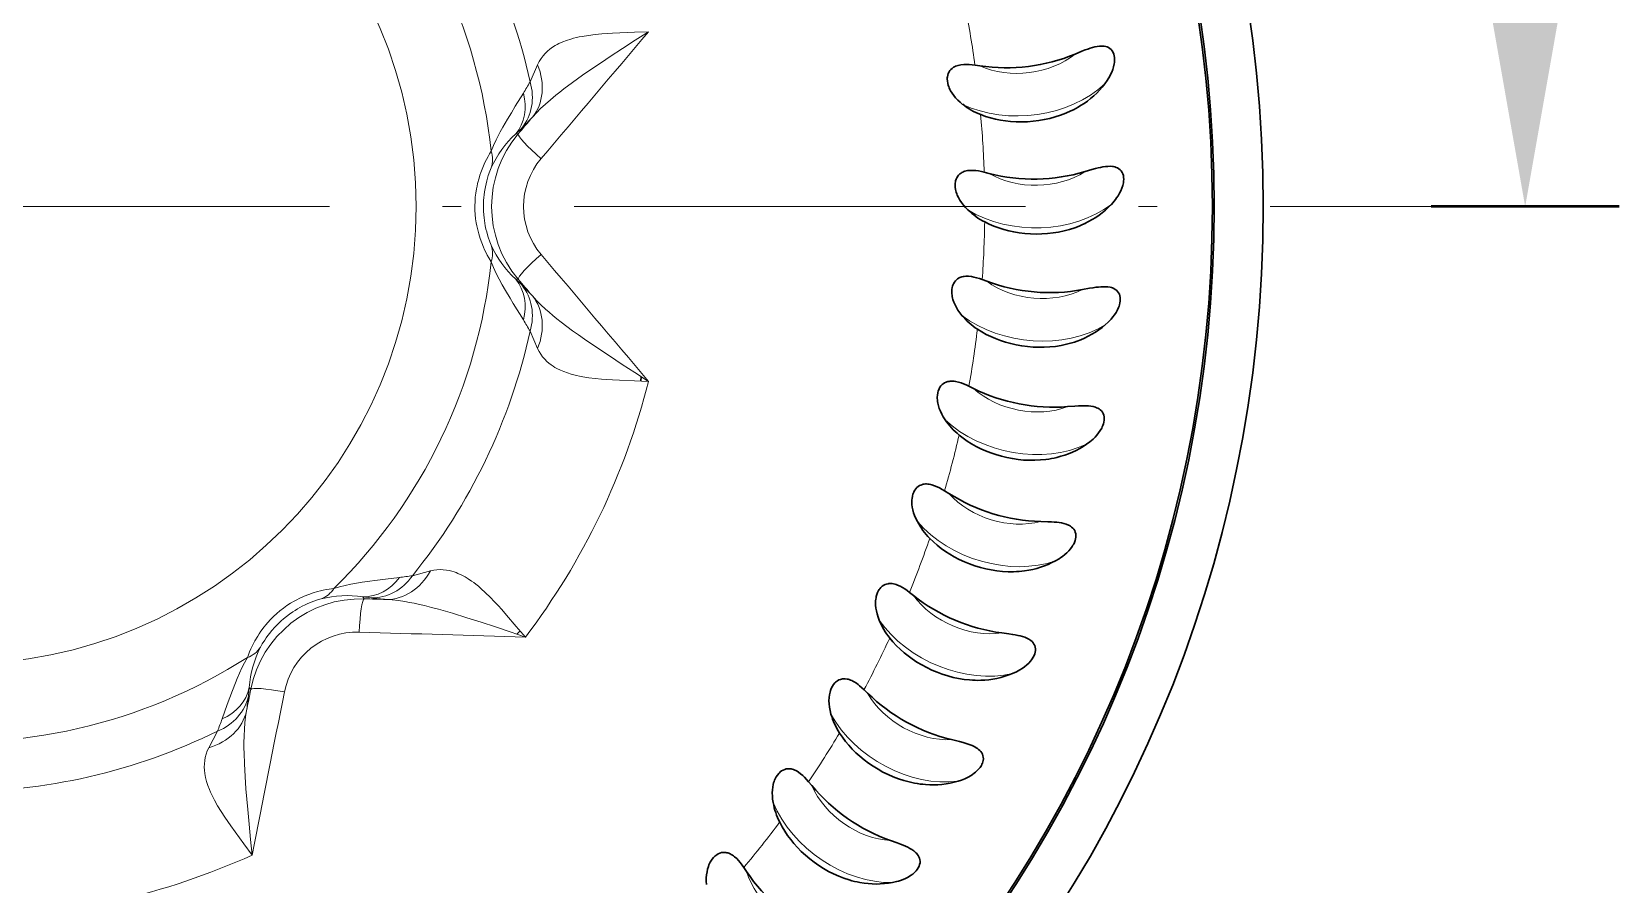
# Model space of a CAD drawing. Extents: x 0 to 297, y 0 to 529.
# Drawn here: x 155.75 to 197.95, y 476.68 to 499.33 of the extents above; entities that cross this region are included whole.
import ezdxf

# ---------------------------------------------------------------- set-up
doc = ezdxf.new("R2010")
doc.units = 0
doc.linetypes.add('DASHDOT', pattern=[18.5, 12, -3, 0.5, -3])

msp = doc.modelspace()

# ---------------------------------------------------------------- linework, layer by layer
at = {"color": 7, "lineweight": 13, "ltscale": 0.012494}
for p, q in [((169.197, 498.457), (168.999, 497.999)), ((168.999, 491.375), (169.197, 490.917)), ((165.87, 484.878), (166.352, 485.008)), ((160.457, 480.307), (160.691, 480.748))]:
    msp.add_line(p, q, dxfattribs=at)
at = {"color": 7, "lineweight": 30, "ltscale": 0.003281}
for p, q in [((180.826, 498.445), (180.956, 498.426)), ((181.071, 495.6), (181.198, 495.568)), ((181.017, 492.746), (181.14, 492.701)), ((180.665, 489.913), (180.783, 489.855)), ((180.019, 487.132), (180.13, 487.062)), ((179.086, 484.434), (179.189, 484.353)), ((177.876, 481.848), (177.97, 481.757)), ((176.402, 479.403), (176.486, 479.302)), ((174.68, 477.125), (174.754, 477.016))]:
    msp.add_line(p, q, dxfattribs=at)
at = {"color": 7, "lineweight": 13, "ltscale": 0.00558}
for p, q in [((168.776, 496.771), (168.616, 496.615)), ((168.616, 492.759), (168.776, 492.603))]:
    msp.add_line(p, q, dxfattribs=at)
at = {"color": 7, "lineweight": 13, "ltscale": 0.001646}
for p, q in [((168.682, 496.615), (168.616, 496.615)), ((168.682, 492.759), (168.616, 492.759))]:
    msp.add_line(p, q, dxfattribs=at)
at = {"color": 7, "linetype": 'DASHDOT', "lineweight": 13}
msp.add_line((114.671, 494.687), (192.951, 494.687), dxfattribs=at)
at = {"color": 7, "lineweight": 50, "ltscale": 0.125}
msp.add_line((197.951, 494.687), (192.951, 494.687), dxfattribs=at)
at = {"color": 7, "lineweight": 30, "ltscale": 0.002961}
msp.add_line((171.953, 490.167), (171.941, 490.049), dxfattribs=at)
at = {"color": 7, "lineweight": 13, "ltscale": 0.005581}
for p, q in [((164.55, 484.314), (164.771, 484.286)), ((161.512, 481.687), (161.535, 481.91))]:
    msp.add_line(p, q, dxfattribs=at)
at = {"color": 7, "lineweight": 13, "ltscale": 0.001645}
for p, q in [((164.591, 484.263), (164.55, 484.314)), ((161.576, 481.858), (161.535, 481.91))]:
    msp.add_line(p, q, dxfattribs=at)
at = {"color": 7, "lineweight": 30, "ltscale": 0.003134}
msp.add_line((168.733, 483.414), (168.643, 483.326), dxfattribs=at)
at = {"color": 7, "lineweight": 13}
for points in [[(172.149, 499.332), (171.796, 499.107), (171.458, 498.888), (171.126, 498.67), (170.896, 498.517), (170.668, 498.364), (170.396, 498.175), (170.128, 497.984), (169.9, 497.815), (169.789, 497.729), (169.68, 497.643), (169.54, 497.527), (169.406, 497.41), (169.279, 497.291), (169.166, 497.177), (169.061, 497.063)], [(172.149, 499.332), (171.775, 499.319), (171.381, 499.304), (171.188, 499.294), (171.045, 499.285), (170.903, 499.274), (170.727, 499.257), (170.554, 499.235), (170.385, 499.208), (170.307, 499.193), (170.23, 499.176), (170.155, 499.157), (170.08, 499.137), (169.971, 499.102), (169.866, 499.062), (169.765, 499.016), (169.716, 498.991), (169.668, 498.965), (169.595, 498.919), (169.526, 498.868), (169.461, 498.814), (169.4, 498.754), (169.344, 498.691), (169.29, 498.618), (169.241, 498.54), (169.197, 498.457)], [(168.821, 497.698), (168.607, 497.354), (168.501, 497.181), (168.396, 497.008), (168.274, 496.798), (168.206, 496.674), (168.15, 496.568), (168.098, 496.462), (168.027, 496.31), (167.964, 496.158)], [(167.964, 496.158), (167.924, 496.092), (167.882, 496.017), (167.842, 495.94), (167.8, 495.855), (167.744, 495.729), (167.691, 495.591), (167.666, 495.518), (167.643, 495.443), (167.605, 495.303), (167.589, 495.231), (167.575, 495.159), (167.557, 495.047), (167.543, 494.934), (167.535, 494.82), (167.531, 494.706), (167.533, 494.591), (167.54, 494.476), (167.552, 494.363), (167.568, 494.251), (167.582, 494.178), (167.597, 494.105), (167.633, 493.965), (167.672, 493.839), (167.714, 493.721), (167.759, 493.61), (167.791, 493.539), (167.822, 493.473), (167.861, 493.397), (167.899, 493.327), (167.964, 493.216)], [(167.968, 495.717), (167.93, 495.625), (167.889, 495.51), (167.868, 495.441), (167.847, 495.367), (167.829, 495.293), (167.812, 495.215), (167.788, 495.074), (167.779, 495), (167.771, 494.925), (167.765, 494.849), (167.762, 494.772), (167.761, 494.669), (167.763, 494.565), (167.77, 494.463), (167.777, 494.388), (167.786, 494.314), (167.797, 494.242), (167.809, 494.172), (167.827, 494.09), (167.846, 494.012), (167.866, 493.938), (167.887, 493.869), (167.929, 493.751), (167.968, 493.657)], [(167.964, 493.216), (168.028, 493.063), (168.099, 492.91), (168.176, 492.757), (168.258, 492.605), (168.345, 492.452), (168.467, 492.248), (168.551, 492.111), (168.821, 491.676)], [(169.061, 492.311), (169.169, 492.193), (169.287, 492.076), (169.412, 491.959), (169.507, 491.876), (169.604, 491.793), (169.712, 491.705), (169.823, 491.618), (169.974, 491.502), (170.129, 491.388), (170.287, 491.275), (170.448, 491.162), (170.774, 490.938), (171.107, 490.716), (171.445, 490.494), (171.787, 490.273), (172.149, 490.042)], [(169.197, 490.917), (169.238, 490.839), (169.283, 490.766), (169.333, 490.697), (169.388, 490.632), (169.447, 490.572), (169.5, 490.526), (169.556, 490.483), (169.614, 490.442), (169.66, 490.414), (169.707, 490.387), (169.804, 490.339), (169.896, 490.3), (169.992, 490.265), (170.09, 490.234), (170.159, 490.215), (170.229, 490.198), (170.314, 490.18), (170.4, 490.163), (170.563, 490.137), (170.73, 490.116), (170.9, 490.1), (171.043, 490.089), (171.186, 490.08), (171.38, 490.07), (171.774, 490.055), (172.149, 490.042)], [(166.352, 485.008), (166.438, 485.025), (166.524, 485.036), (166.609, 485.039), (166.693, 485.037), (166.777, 485.028), (166.846, 485.015), (166.915, 484.999), (166.983, 484.978), (167.033, 484.96), (167.083, 484.94), (167.182, 484.894), (167.27, 484.847), (167.357, 484.794), (167.442, 484.736), (167.5, 484.694), (167.557, 484.65), (167.625, 484.595), (167.691, 484.538), (167.813, 484.426), (167.934, 484.309), (168.052, 484.186), (168.15, 484.082), (168.247, 483.975), (168.375, 483.83), (168.632, 483.531), (168.876, 483.246)], [(161.486, 482.705), (161.513, 482.777), (161.545, 482.856), (161.58, 482.937), (161.62, 483.021), (161.684, 483.144), (161.759, 483.272), (161.8, 483.337), (161.844, 483.402), (161.93, 483.518), (161.976, 483.576), (162.024, 483.632), (162.1, 483.716), (162.18, 483.797), (162.264, 483.874), (162.351, 483.948), (162.442, 484.019), (162.536, 484.085), (162.632, 484.146), (162.729, 484.203), (162.795, 484.238), (162.861, 484.271), (162.994, 484.331), (163.116, 484.379), (163.235, 484.42), (163.35, 484.454), (163.424, 484.473), (163.496, 484.49), (163.58, 484.507), (163.658, 484.521), (163.785, 484.539)], [(163.785, 484.539), (163.932, 484.581), (164.082, 484.619), (164.235, 484.652), (164.383, 484.679), (164.533, 484.704), (164.737, 484.734), (164.876, 484.752), (165.158, 484.786), (165.524, 484.83)], [(161.832, 482.977), (161.881, 483.064), (161.945, 483.167), (161.985, 483.227), (162.031, 483.29), (162.077, 483.35), (162.128, 483.412), (162.223, 483.518), (162.275, 483.572), (162.329, 483.624), (162.385, 483.676), (162.443, 483.727), (162.523, 483.792), (162.605, 483.855), (162.689, 483.913), (162.752, 483.955), (162.816, 483.994), (162.879, 484.03), (162.941, 484.064), (163.016, 484.101), (163.089, 484.135), (163.16, 484.166), (163.227, 484.192), (163.345, 484.233), (163.443, 484.261)], [(165.177, 484.246), (165.337, 484.234), (165.502, 484.216), (165.671, 484.191), (165.795, 484.169), (165.921, 484.144), (166.057, 484.114), (166.194, 484.082), (166.379, 484.036), (166.564, 483.986), (166.752, 483.933), (166.94, 483.878), (167.318, 483.762), (167.7, 483.641), (168.084, 483.515), (168.47, 483.385), (168.876, 483.246)], [(160.815, 481.075), (160.951, 481.455), (161.019, 481.644), (161.088, 481.831), (161.167, 482.035), (161.212, 482.145), (161.274, 482.288), (161.339, 482.427), (161.406, 482.561), (161.486, 482.705)], [(161.613, 477.454), (161.569, 477.87), (161.529, 478.271), (161.492, 478.666), (161.468, 478.941), (161.447, 479.215), (161.424, 479.545), (161.406, 479.874), (161.397, 480.158), (161.394, 480.298), (161.394, 480.437), (161.398, 480.619), (161.406, 480.797), (161.419, 480.97), (161.438, 481.13), (161.462, 481.283)], [(161.613, 477.454), (161.39, 477.754), (161.156, 478.072), (161.043, 478.229), (160.961, 478.346), (160.882, 478.464), (160.785, 478.612), (160.694, 478.761), (160.61, 478.91), (160.574, 478.981), (160.539, 479.051), (160.506, 479.122), (160.476, 479.193), (160.435, 479.3), (160.401, 479.407), (160.373, 479.515), (160.362, 479.569), (160.353, 479.622), (160.344, 479.708), (160.34, 479.794), (160.342, 479.879), (160.351, 479.963), (160.365, 480.047), (160.388, 480.135), (160.419, 480.221), (160.457, 480.307)]]:
    msp.add_lwpolyline(points, dxfattribs=at)
at = {"color": 7, "lineweight": 30}
for points in [[(184.277, 497.948), (184.34, 498.037), (184.37, 498.083), (184.397, 498.131), (184.432, 498.196), (184.462, 498.262), (184.488, 498.331), (184.51, 498.402), (184.525, 498.475), (184.531, 498.511), (184.534, 498.548), (184.536, 498.597), (184.533, 498.646), (184.526, 498.694), (184.513, 498.74), (184.496, 498.784), (184.473, 498.823), (184.445, 498.857), (184.414, 498.886), (184.378, 498.909), (184.341, 498.927), (184.301, 498.939), (184.261, 498.947), (184.23, 498.951), (184.199, 498.952), (184.137, 498.949), (184.075, 498.941), (184.013, 498.929), (183.952, 498.913), (183.891, 498.895), (183.823, 498.872), (183.756, 498.847), (183.666, 498.812), (183.49, 498.74)], [(180.826, 498.445), (180.749, 498.454), (180.669, 498.461), (180.599, 498.464), (180.527, 498.462), (180.452, 498.455), (180.414, 498.448), (180.378, 498.439), (180.344, 498.429), (180.311, 498.416), (180.283, 498.403), (180.258, 498.389), (180.235, 498.374), (180.215, 498.358), (180.183, 498.329), (180.158, 498.298), (180.138, 498.267), (180.116, 498.223), (180.102, 498.179), (180.093, 498.135), (180.09, 498.106), (180.089, 498.077), (180.092, 498.02), (180.101, 497.964), (180.115, 497.908), (180.127, 497.873), (180.141, 497.838), (180.158, 497.8), (180.178, 497.763), (180.215, 497.7), (180.259, 497.638), (180.309, 497.578), (180.366, 497.518), (180.428, 497.46), (180.498, 497.403)], [(183.633, 497.368), (183.57, 497.331), (183.507, 497.295), (183.441, 497.26), (183.374, 497.228), (183.239, 497.168), (183.1, 497.115), (182.958, 497.069), (182.814, 497.029), (182.668, 496.997), (182.52, 496.972), (182.372, 496.953), (182.222, 496.941), (182.072, 496.937), (181.923, 496.939), (181.774, 496.948), (181.637, 496.963), (181.501, 496.984), (181.367, 497.011), (181.234, 497.044), (181.104, 497.084), (180.977, 497.13)], [(181.071, 495.6), (180.995, 495.618), (180.916, 495.633), (180.847, 495.643), (180.776, 495.649), (180.7, 495.649), (180.662, 495.647), (180.625, 495.642), (180.59, 495.635), (180.556, 495.626), (180.527, 495.616), (180.5, 495.604), (180.476, 495.592), (180.454, 495.578), (180.42, 495.552), (180.391, 495.524), (180.368, 495.496), (180.342, 495.454), (180.323, 495.411), (180.31, 495.368), (180.304, 495.34), (180.3, 495.311), (180.297, 495.255), (180.3, 495.198), (180.308, 495.141), (180.316, 495.105), (180.326, 495.068), (180.339, 495.029), (180.355, 494.99), (180.386, 494.924), (180.423, 494.858), (180.466, 494.792), (180.516, 494.727), (180.572, 494.662), (180.635, 494.599)], [(184.451, 494.745), (184.523, 494.827), (184.557, 494.87), (184.59, 494.915), (184.631, 494.976), (184.668, 495.039), (184.701, 495.105), (184.73, 495.173), (184.753, 495.243), (184.762, 495.279), (184.769, 495.316), (184.776, 495.364), (184.778, 495.413), (184.776, 495.462), (184.769, 495.509), (184.756, 495.554), (184.737, 495.595), (184.713, 495.632), (184.685, 495.664), (184.652, 495.691), (184.617, 495.712), (184.579, 495.729), (184.539, 495.741), (184.509, 495.748), (184.478, 495.752), (184.416, 495.756), (184.354, 495.755), (184.291, 495.749), (184.228, 495.74), (184.166, 495.728), (184.096, 495.712), (184.026, 495.695), (183.934, 495.669), (183.751, 495.615)], [(183.75, 494.236), (183.684, 494.206), (183.617, 494.177), (183.548, 494.149), (183.478, 494.123), (183.337, 494.078), (183.194, 494.04), (183.048, 494.009), (182.9, 493.985), (182.752, 493.968), (182.602, 493.958), (182.452, 493.955), (182.302, 493.959), (182.153, 493.97), (182.004, 493.988), (181.857, 494.013), (181.722, 494.042), (181.589, 494.077), (181.459, 494.118), (181.33, 494.165), (181.205, 494.218), (181.083, 494.277)], [(181.017, 492.746), (180.944, 492.771), (180.867, 492.795), (180.799, 492.812), (180.729, 492.825), (180.653, 492.833), (180.615, 492.835), (180.578, 492.834), (180.542, 492.831), (180.508, 492.825), (180.477, 492.818), (180.45, 492.809), (180.425, 492.8), (180.402, 492.789), (180.364, 492.766), (180.333, 492.741), (180.307, 492.716), (180.277, 492.676), (180.253, 492.636), (180.236, 492.595), (180.227, 492.567), (180.22, 492.539), (180.211, 492.483), (180.208, 492.426), (180.21, 492.369), (180.215, 492.332), (180.221, 492.295), (180.23, 492.255), (180.241, 492.214), (180.265, 492.145), (180.295, 492.075), (180.331, 492.005), (180.374, 491.935), (180.423, 491.865), (180.479, 491.795)], [(184.289, 491.542), (184.37, 491.616), (184.408, 491.656), (184.445, 491.696), (184.492, 491.753), (184.536, 491.812), (184.575, 491.873), (184.611, 491.938), (184.642, 492.006), (184.654, 492.041), (184.666, 492.076), (184.677, 492.124), (184.685, 492.173), (184.688, 492.221), (184.685, 492.268), (184.677, 492.314), (184.663, 492.357), (184.643, 492.397), (184.618, 492.432), (184.588, 492.462), (184.555, 492.487), (184.519, 492.507), (184.481, 492.523), (184.452, 492.533), (184.422, 492.541), (184.36, 492.551), (184.298, 492.556), (184.235, 492.557), (184.172, 492.554), (184.108, 492.549), (184.037, 492.541), (183.966, 492.531), (183.872, 492.515), (183.684, 492.481)], [(183.539, 491.109), (183.47, 491.086), (183.4, 491.064), (183.329, 491.044), (183.257, 491.026), (183.112, 490.995), (182.965, 490.972), (182.817, 490.957), (182.668, 490.948), (182.518, 490.947), (182.368, 490.953), (182.219, 490.966), (182.07, 490.985), (181.922, 491.012), (181.777, 491.045), (181.633, 491.085), (181.502, 491.128), (181.373, 491.177), (181.248, 491.231), (181.125, 491.291), (181.006, 491.357), (180.891, 491.428)], [(180.665, 489.913), (180.595, 489.946), (180.521, 489.977), (180.455, 490.001), (180.386, 490.022), (180.312, 490.038), (180.275, 490.043), (180.237, 490.046), (180.201, 490.047), (180.167, 490.045), (180.136, 490.041), (180.108, 490.035), (180.081, 490.028), (180.057, 490.02), (180.018, 490.001), (179.984, 489.98), (179.956, 489.957), (179.922, 489.921), (179.894, 489.883), (179.872, 489.844), (179.861, 489.818), (179.851, 489.791), (179.836, 489.736), (179.827, 489.679), (179.824, 489.622), (179.824, 489.585), (179.826, 489.547), (179.831, 489.506), (179.838, 489.465), (179.854, 489.394), (179.877, 489.321), (179.906, 489.248), (179.941, 489.174), (179.983, 489.099), (180.031, 489.023)], [(183.793, 488.374), (183.881, 488.439), (183.924, 488.474), (183.965, 488.51), (184.017, 488.562), (184.067, 488.616), (184.113, 488.673), (184.155, 488.734), (184.193, 488.798), (184.209, 488.831), (184.224, 488.865), (184.24, 488.912), (184.253, 488.959), (184.261, 489.007), (184.263, 489.054), (184.26, 489.101), (184.25, 489.145), (184.235, 489.187), (184.214, 489.224), (184.187, 489.257), (184.157, 489.285), (184.123, 489.309), (184.087, 489.329), (184.059, 489.342), (184.03, 489.353), (183.97, 489.37), (183.908, 489.381), (183.846, 489.389), (183.782, 489.393), (183.719, 489.394), (183.647, 489.393), (183.576, 489.39), (183.48, 489.385), (183.289, 489.37)], [(183.002, 488.022), (182.931, 488.005), (182.859, 487.991), (182.786, 487.978), (182.713, 487.968), (182.565, 487.953), (182.417, 487.945), (182.268, 487.945), (182.119, 487.952), (181.97, 487.967), (181.821, 487.988), (181.674, 488.017), (181.528, 488.052), (181.384, 488.094), (181.243, 488.142), (181.104, 488.197), (180.978, 488.253), (180.856, 488.315), (180.736, 488.382), (180.62, 488.455), (180.509, 488.533), (180.402, 488.616)], [(180.019, 487.132), (179.952, 487.172), (179.882, 487.211), (179.819, 487.242), (179.753, 487.269), (179.681, 487.293), (179.644, 487.302), (179.608, 487.309), (179.572, 487.314), (179.537, 487.315), (179.506, 487.315), (179.477, 487.312), (179.451, 487.308), (179.426, 487.302), (179.385, 487.287), (179.349, 487.27), (179.318, 487.25), (179.28, 487.218), (179.249, 487.183), (179.223, 487.147), (179.209, 487.121), (179.196, 487.096), (179.176, 487.042), (179.161, 486.987), (179.152, 486.931), (179.148, 486.894), (179.147, 486.856), (179.147, 486.815), (179.149, 486.773), (179.158, 486.7), (179.173, 486.626), (179.194, 486.55), (179.222, 486.473), (179.255, 486.394), (179.295, 486.314)], [(182.969, 485.274), (183.063, 485.33), (183.109, 485.36), (183.154, 485.392), (183.211, 485.438), (183.266, 485.487), (183.318, 485.539), (183.367, 485.595), (183.411, 485.655), (183.43, 485.686), (183.449, 485.718), (183.47, 485.763), (183.487, 485.809), (183.5, 485.855), (183.508, 485.902), (183.509, 485.949), (183.504, 485.994), (183.493, 486.037), (183.476, 486.076), (183.453, 486.111), (183.426, 486.143), (183.395, 486.17), (183.361, 486.194), (183.335, 486.21), (183.307, 486.223), (183.249, 486.246), (183.189, 486.264), (183.127, 486.278), (183.065, 486.289), (183.002, 486.297), (182.931, 486.303), (182.859, 486.308), (182.763, 486.313), (182.572, 486.318)], [(182.145, 485.007), (182.073, 484.998), (182, 484.991), (181.926, 484.986), (181.852, 484.984), (181.704, 484.984), (181.556, 484.992), (181.407, 485.007), (181.26, 485.03), (181.113, 485.06), (180.968, 485.097), (180.824, 485.141), (180.683, 485.191), (180.544, 485.248), (180.408, 485.31), (180.276, 485.38), (180.157, 485.449), (180.041, 485.523), (179.93, 485.602), (179.822, 485.687), (179.719, 485.776), (179.622, 485.87)], [(179.086, 484.434), (179.024, 484.481), (178.958, 484.527), (178.899, 484.564), (178.836, 484.598), (178.766, 484.63), (178.731, 484.643), (178.695, 484.653), (178.66, 484.661), (178.626, 484.667), (178.595, 484.669), (178.566, 484.67), (178.539, 484.668), (178.514, 484.665), (178.471, 484.655), (178.434, 484.641), (178.401, 484.624), (178.36, 484.597), (178.326, 484.565), (178.296, 484.532), (178.279, 484.508), (178.264, 484.484), (178.238, 484.433), (178.217, 484.38), (178.202, 484.325), (178.195, 484.288), (178.189, 484.251), (178.185, 484.21), (178.183, 484.168), (178.185, 484.095), (178.192, 484.019), (178.205, 483.941), (178.224, 483.862), (178.249, 483.78), (178.28, 483.696)], [(180.978, 482.098), (180.905, 482.097), (180.832, 482.098), (180.758, 482.101), (180.684, 482.106), (180.537, 482.122), (180.39, 482.145), (180.244, 482.176), (180.1, 482.214), (179.957, 482.259), (179.816, 482.311), (179.678, 482.369), (179.543, 482.434), (179.411, 482.505), (179.282, 482.582), (179.158, 482.664), (179.047, 482.745), (178.94, 482.831), (178.837, 482.922), (178.739, 483.017), (178.646, 483.117), (178.559, 483.22)], [(181.826, 482.278), (181.925, 482.324), (181.974, 482.349), (182.022, 482.376), (182.084, 482.415), (182.143, 482.458), (182.2, 482.505), (182.254, 482.555), (182.304, 482.61), (182.327, 482.639), (182.349, 482.67), (182.375, 482.711), (182.397, 482.755), (182.414, 482.801), (182.427, 482.846), (182.433, 482.893), (182.433, 482.938), (182.426, 482.982), (182.413, 483.022), (182.394, 483.06), (182.371, 483.094), (182.343, 483.125), (182.312, 483.152), (182.287, 483.17), (182.26, 483.187), (182.205, 483.216), (182.147, 483.24), (182.088, 483.26), (182.027, 483.277), (181.965, 483.292), (181.895, 483.306), (181.824, 483.318), (181.729, 483.332), (181.54, 483.358)], [(177.064, 481.984), (177.037, 481.944), (177.014, 481.901), (176.995, 481.857), (176.982, 481.823), (176.972, 481.787), (176.956, 481.714), (176.946, 481.637), (176.943, 481.555), (176.946, 481.471), (176.956, 481.383), (176.973, 481.292), (176.997, 481.198)], [(177.064, 481.984), (177.099, 482.027), (177.119, 482.046), (177.141, 482.065), (177.173, 482.087), (177.209, 482.107), (177.251, 482.123), (177.275, 482.129), (177.3, 482.134), (177.338, 482.138), (177.379, 482.137), (177.425, 482.131), (177.454, 482.125), (177.485, 482.116), (177.517, 482.105), (177.548, 482.091), (177.581, 482.075), (177.613, 482.057), (177.674, 482.018), (177.716, 481.987), (177.757, 481.955), (177.819, 481.901), (177.876, 481.848)], [(179.514, 479.327), (179.441, 479.334), (179.368, 479.342), (179.295, 479.353), (179.222, 479.366), (179.077, 479.397), (178.934, 479.435), (178.792, 479.481), (178.652, 479.535), (178.515, 479.594), (178.38, 479.661), (178.249, 479.733), (178.121, 479.812), (177.997, 479.896), (177.878, 479.986), (177.762, 480.081), (177.66, 480.173), (177.563, 480.27), (177.47, 480.371), (177.383, 480.476), (177.301, 480.584), (177.224, 480.696)], [(180.995, 479.836), (181.011, 479.868), (181.025, 479.9), (181.036, 479.933), (181.044, 479.966), (181.048, 480.011), (181.046, 480.054), (181.038, 480.095), (181.023, 480.134), (181.004, 480.17), (180.98, 480.203), (180.953, 480.233), (180.923, 480.259), (180.891, 480.284), (180.858, 480.306), (180.822, 480.327), (180.786, 480.345), (180.749, 480.362), (180.672, 480.393), (180.594, 480.419), (180.515, 480.443), (180.412, 480.471), (180.343, 480.488), (180.204, 480.521)], [(180.995, 479.836), (180.96, 479.783), (180.92, 479.734), (180.875, 479.688), (180.839, 479.656), (180.802, 479.626), (180.763, 479.598), (180.722, 479.571), (180.64, 479.524), (180.554, 479.483), (180.465, 479.448), (180.375, 479.418)], [(176.402, 479.403), (176.351, 479.462), (176.296, 479.521), (176.246, 479.569), (176.191, 479.616), (176.13, 479.661), (176.098, 479.681), (176.065, 479.699), (176.033, 479.714), (176, 479.726), (175.97, 479.735), (175.942, 479.742), (175.915, 479.746), (175.89, 479.748), (175.846, 479.747), (175.807, 479.741), (175.772, 479.732), (175.726, 479.713), (175.686, 479.69), (175.65, 479.663), (175.628, 479.643), (175.608, 479.623), (175.572, 479.579), (175.541, 479.531), (175.515, 479.48), (175.5, 479.446), (175.487, 479.41), (175.474, 479.371), (175.464, 479.331), (175.45, 479.259), (175.441, 479.183), (175.438, 479.104), (175.44, 479.022), (175.447, 478.937), (175.461, 478.849)], [(177.767, 476.725), (177.696, 476.739), (177.624, 476.755), (177.552, 476.773), (177.481, 476.794), (177.34, 476.84), (177.202, 476.893), (177.066, 476.954), (176.932, 477.021), (176.802, 477.095), (176.675, 477.175), (176.552, 477.261), (176.433, 477.352), (176.319, 477.449), (176.209, 477.551), (176.104, 477.657), (176.013, 477.76), (175.926, 477.866), (175.844, 477.976), (175.768, 478.09), (175.698, 478.206), (175.634, 478.325)], [(178.633, 476.725), (178.74, 476.749), (178.793, 476.763), (178.846, 476.78), (178.914, 476.806), (178.982, 476.835), (179.047, 476.868), (179.111, 476.907), (179.171, 476.95), (179.199, 476.974), (179.227, 476.999), (179.261, 477.035), (179.291, 477.073), (179.318, 477.113), (179.34, 477.156), (179.355, 477.199), (179.365, 477.244), (179.367, 477.288), (179.363, 477.33), (179.352, 477.371), (179.336, 477.41), (179.315, 477.445), (179.291, 477.478), (179.27, 477.501), (179.248, 477.523), (179.2, 477.563), (179.148, 477.599), (179.094, 477.631), (179.038, 477.66), (178.981, 477.687), (178.915, 477.715), (178.848, 477.742), (178.759, 477.776), (178.578, 477.84)], [(174.68, 477.125), (174.636, 477.189), (174.587, 477.253), (174.542, 477.307), (174.493, 477.359), (174.437, 477.41), (174.407, 477.434), (174.377, 477.455), (174.346, 477.473), (174.315, 477.489), (174.286, 477.501), (174.259, 477.51), (174.233, 477.517), (174.207, 477.522), (174.164, 477.525), (174.124, 477.524), (174.088, 477.518), (174.041, 477.504), (173.998, 477.486), (173.96, 477.463), (173.936, 477.445), (173.914, 477.427), (173.874, 477.387), (173.838, 477.342), (173.806, 477.295), (173.788, 477.262), (173.771, 477.228), (173.755, 477.191), (173.74, 477.152), (173.719, 477.081), (173.702, 477.007), (173.69, 476.929), (173.684, 476.848), (173.682, 476.762), (173.686, 476.672)]]:
    msp.add_lwpolyline(points, dxfattribs=at)
for radius in [34.675, 33.375, 33.325]:
    msp.add_circle((153.811, 494.687), radius, dxfattribs=at)
at = {"color": 7, "lineweight": 13}
msp.add_circle((153.811, 494.687), 12.161, dxfattribs=at)
for centre, radius, start, end in [((153.811, 494.687), 14.229, 5.9326, 45.4959), ((153.811, 494.687), 15.544, 12.3014, 39.1271), ((153.811, 494.687), 27.275, 7.9191, 11.1387), ((157.557, 504.582), 13.2, 328.5691, 330.0858), ((153.811, 494.687), 27.275, 1.9191, 5.1387), ((160.811, 504.817), 11.322, 314.713, 316.7768), ((170.456, 494.605), 2.725, 132.4537, 155.9115), ((170.965, 494.687), 2.988, 139.8064, 220.1936), ((167.297, 495.93), 0.705, 342.3781, 18.816), ((170.792, 494.687), 1.967, 139.6922, 220.3077), ((153.811, 494.687), 27.275, 355.9191, 359.1387), ((167.297, 493.444), 0.705, 341.1834, 17.6217), ((170.456, 494.769), 2.725, 204.0885, 227.5462), ((153.811, 494.687), 14.229, 314.5041, 354.0673), ((160.81, 484.556), 11.323, 43.2234, 45.2871), ((157.547, 484.786), 13.212, 29.9153, 31.4306), ((153.811, 494.687), 15.544, 320.8729, 347.6986), ((153.811, 494.687), 27.275, 349.9191, 353.1387), ((153.811, 494.687), 18.916, 322.7851, 345.7863), ((153.811, 494.687), 27.275, 343.9191, 347.1387), ((153.811, 494.687), 27.275, 337.9191, 341.1387), ((163.881, 497.938), 13.211, 277.1415, 278.657), ((163.192, 484.919), 0.705, 290.9497, 327.388), ((164.506, 481.276), 2.988, 88.3777, 168.7651), ((164.125, 481.623), 2.725, 81.0245, 104.4827), ((166.095, 495.527), 11.318, 263.2814, 265.3459), ((164.399, 481.411), 1.967, 88.2637, 168.8791), ((153.811, 494.687), 27.275, 331.9191, 335.1387), ((161.247, 483.368), 0.705, 289.7554, 326.1933), ((164.253, 481.725), 2.725, 152.6596, 176.1186), ((153.811, 494.687), 14.229, 263.0755, 302.6389), ((150.26, 482.898), 11.318, 351.7968, 353.8614), ((148.411, 485.589), 13.2, 338.4857, 340.0023), ((153.811, 494.687), 15.544, 269.4443, 296.27), ((153.811, 494.687), 27.275, 325.9191, 329.1387), ((153.811, 494.687), 27.275, 319.9191, 323.1387), ((153.811, 494.687), 18.916, 271.3566, 294.3577)]:
    msp.add_arc(centre, radius, start, end, dxfattribs=at)
at = {"color": 7, "lineweight": 30}
for centre, radius, start, end in [((181.656, 503.172), 4.797, 261.6075, 292.4709), ((182.398, 499.389), 2.368, 301.4323, 322.5043), ((181.689, 498.934), 1.939, 232.1078, 248.4525), ((182.391, 500.215), 4.797, 255.6075, 286.4709), ((181.98, 495.996), 1.939, 226.1079, 242.4525), ((182.733, 496.375), 2.368, 295.4323, 316.5043), ((182.812, 497.197), 4.797, 249.6075, 280.4709), ((181.963, 493.045), 1.939, 220.1078, 236.4525), ((182.751, 493.343), 2.368, 289.4323, 310.5043), ((182.915, 494.152), 4.797, 243.6075, 274.4709), ((181.637, 490.111), 1.939, 214.1079, 230.4525), ((182.452, 490.325), 2.368, 283.4323, 304.5043), ((182.7, 491.113), 4.797, 237.6075, 268.4709), ((181.006, 487.228), 1.939, 208.1078, 224.4525), ((181.839, 487.355), 2.368, 277.4323, 298.5043), ((182.168, 488.113), 4.797, 231.6075, 262.4709), ((180.077, 484.426), 1.939, 202.1079, 218.4525), ((180.919, 484.466), 2.368, 271.4323, 292.5043), ((181.326, 485.185), 4.797, 225.6075, 256.4709), ((178.861, 481.737), 1.939, 196.1078, 212.4525), ((179.702, 481.688), 2.368, 265.4323, 286.5043), ((180.182, 482.361), 4.797, 219.6075, 250.4709), ((177.37, 479.189), 1.939, 190.1079, 206.4525), ((178.749, 479.672), 4.797, 213.6075, 244.4709), ((178.202, 479.053), 2.368, 259.4323, 280.5043)]:
    msp.add_arc(centre, radius, start, end, dxfattribs=at)
at = {"color": 7, "lineweight": 13}
for centre, major_axis, ratio, start_param, end_param in [((164.664, 485.573), (63.265, 75.33), 0.032079, 1.414117, 1.459453), ((167.807, 498.116), (1.203, -1.113), 0.831793, 0.057845, 1.068356), ((182.077, 499.606), (1.929, 0.203), 0.707107, 4.020218, 5.456624), ((167.662, 497.707), (1.043, -1.016), 0.91658, 0.080321, 1.026256), ((167.615, 497.456), (0.938, -0.912), 0.914829, 0.079518, 1.010163), ((182.136, 499.043), (2.725, 0.286), 0.707107, 3.995153, 5.538269), ((164.008, 486.124), (63.901, 76.088), 0.032079, 1.453512, 1.459453), ((169.448, 495.972), (0.763, -0.646), 0.111056, 3.173877, 4.601519), ((182.436, 496.624), (1.94, 0), 0.707107, 4.020218, 5.456624), ((182.436, 496.059), (2.74, 0), 0.707107, 3.995153, 5.538269), ((169.448, 493.401), (-0.763, -0.646), 0.111056, 4.823259, 6.250901), ((164.664, 503.801), (-63.265, 75.33), 0.032079, 1.682139, 1.727475), ((167.615, 491.917), (0.938, 0.912), 0.914829, 5.273019, 6.203665), ((164.008, 503.25), (-63.901, 76.088), 0.032079, 1.682139, 1.68808), ((167.662, 491.667), (1.043, 1.016), 0.916578, 5.256942, 6.202878), ((182.482, 493.622), (1.929, -0.203), 0.707107, 4.020218, 5.456624), ((167.807, 491.257), (1.203, 1.113), 0.831792, 5.214846, 6.225361), ((182.423, 493.059), (2.725, -0.286), 0.707107, 3.995153, 5.538269), ((182.214, 490.631), (1.898, -0.403), 0.707107, 4.020218, 5.456624), ((182.096, 490.077), (2.68, -0.57), 0.707107, 3.995153, 5.538269), ((181.634, 487.684), (1.845, -0.599), 0.707107, 4.020218, 5.456624), ((181.459, 487.146), (2.606, -0.847), 0.707107, 3.995153, 5.538269), ((164.808, 485.741), (-0.144, -1.449), 0.916578, 0.080307, 1.026244), ((165.219, 485.883), (-0.12, -1.635), 0.831792, 0.057824, 1.068339), ((164.583, 485.622), (-0.128, -1.302), 0.914829, 0.079521, 1.010166), ((164.566, 483.264), (-0.029, -1), 0.111056, 3.173877, 4.601519), ((153.474, 481.376), (99.33, -2.52), 0.032079, 1.453512, 1.459453), ((180.75, 484.814), (1.772, -0.789), 0.707107, 4.020218, 5.456624), ((180.52, 484.297), (2.503, -1.114), 0.707107, 3.995153, 5.538269), ((153.452, 480.519), (98.34, -2.495), 0.032079, 1.414117, 1.459453), ((160.086, 481.975), (1.445, -0.182), 0.916579, 5.256929, 6.202865), ((160.253, 482.168), (1.298, -0.165), 0.914829, 5.273022, 6.203668), ((166.864, 492.054), (19.646, 97.4), 0.032079, 1.682139, 1.68808), ((162.555, 481.66), (-0.981, 0.194), 0.111056, 4.823259, 6.250901), ((167.704, 491.885), (19.45, 96.43), 0.032079, 1.682139, 1.727475), ((179.57, 482.052), (1.68, -0.97), 0.707107, 4.020218, 5.456624), ((159.856, 481.607), (1.62, -0.246), 0.831793, 5.214831, 6.225342), ((179.287, 481.562), (2.373, -1.37), 0.707107, 3.995153, 5.538269), ((178.108, 479.429), (1.569, -1.14), 0.707107, 4.020218, 5.456624), ((177.776, 478.971), (2.217, -1.611), 0.707107, 3.995153, 5.538269), ((176.38, 476.973), (1.442, -1.298), 0.707107, 4.020218, 5.456624)]:
    msp.add_ellipse(centre, major_axis=major_axis, ratio=ratio, start_param=start_param, end_param=end_param, dxfattribs=at)
msp.add_solid([(194.583, 499.611), (195.451, 494.687), (196.32, 499.611)], dxfattribs=at)

doc.saveas('drawing.dxf')
